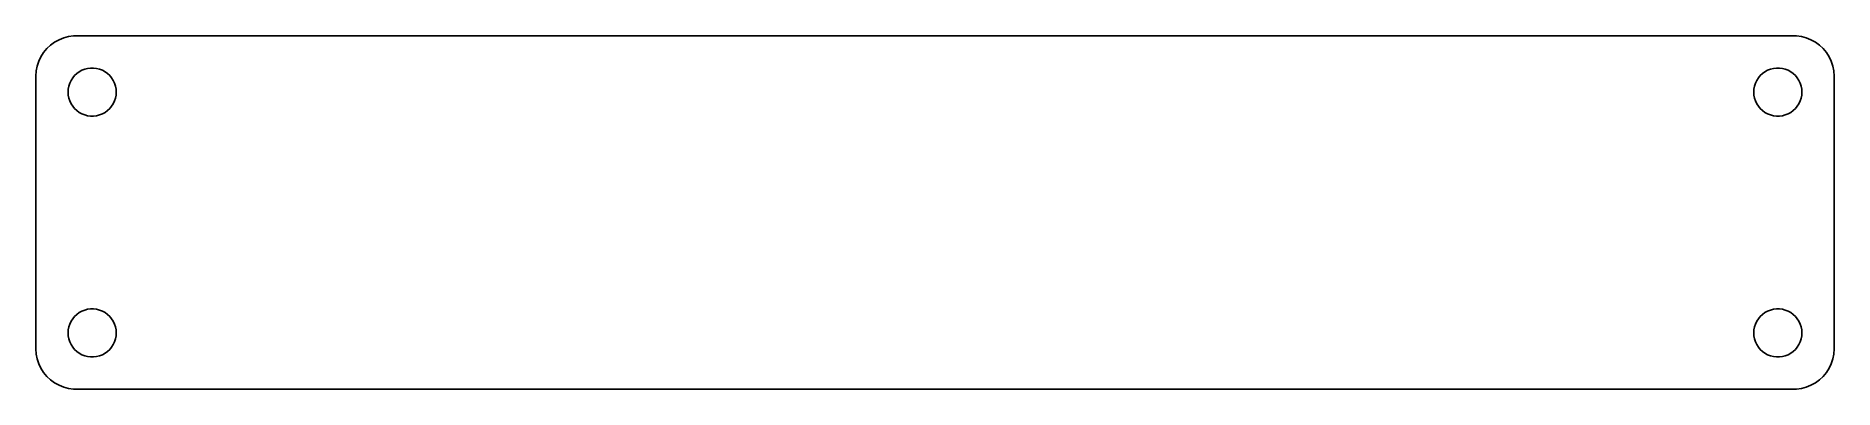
# Model space of a CAD drawing. Header units: metres. Extents: x -112 to 112, y -22 to 22.
import ezdxf

# ---------------------------------------------------------------- set-up
doc = ezdxf.new("R2010")
doc.units = ezdxf.units.M

msp = doc.modelspace()

# ---------------------------------------------------------------- linework, layer by layer
for p, q in [((-110.645, 20.4227), (-111.045, 19.9389)), ((-110.187, 20.8526), (-110.645, 20.4227)), ((-109.679, 21.2216), (-110.187, 20.8526)), ((-109.129, 21.5241), (-109.679, 21.2216)), ((-108.545, 21.7553), (-109.129, 21.5241)), ((-107.937, 21.9114), (-108.545, 21.7553)), ((-107.314, 21.9901), (-107.937, 21.9114)), ((107.314, 21.9901), (-107.314, 21.9901)), ((107.937, 21.9114), (107.314, 21.9901)), ((108.545, 21.7553), (107.937, 21.9114)), ((109.129, 21.5241), (108.545, 21.7553)), ((109.679, 21.2216), (109.129, 21.5241)), ((110.187, 20.8526), (109.679, 21.2216)), ((110.645, 20.4227), (110.187, 20.8526)), ((111.045, 19.9389), (110.645, 20.4227)), ((-111.843, 18.2434), (-111.961, 17.6267)), ((-111.649, 18.8406), (-111.843, 18.2434)), ((-111.382, 19.4088), (-111.649, 18.8406)), ((-111.045, 19.9389), (-111.382, 19.4088)), ((-105.927, 17.8532), (-105.562, 17.9469)), ((-105.562, 17.9469), (-105.188, 17.9941)), ((-105.188, 17.9941), (-104.812, 17.9941)), ((-104.812, 17.9941), (-104.438, 17.9469)), ((-104.438, 17.9469), (-104.073, 17.8532)), ((104.073, 17.8532), (104.438, 17.9469)), ((104.438, 17.9469), (104.812, 17.9941)), ((104.812, 17.9941), (105.188, 17.9941)), ((105.188, 17.9941), (105.562, 17.9469)), ((105.562, 17.9469), (105.927, 17.8532)), ((111.382, 19.4088), (111.045, 19.9389)), ((111.649, 18.8406), (111.382, 19.4088)), ((111.843, 18.2434), (111.649, 18.8406)), ((111.961, 17.6267), (111.843, 18.2434)), ((-111.961, 17.6267), (-112, 17)), ((-112, 17), (-112, -17)), ((-107.976, 15.376), (-107.906, 15.7461)), ((-107.906, 15.7461), (-107.789, 16.1044)), ((-107.789, 16.1044), (-107.629, 16.4453)), ((-107.629, 16.4453), (-107.427, 16.7634)), ((-107.427, 16.7634), (-107.187, 17.0536)), ((-107.187, 17.0536), (-106.912, 17.3115)), ((-106.912, 17.3115), (-106.607, 17.533)), ((-106.607, 17.533), (-106.277, 17.7145)), ((-106.277, 17.7145), (-105.927, 17.8532)), ((-104.073, 17.8532), (-103.723, 17.7145)), ((-103.723, 17.7145), (-103.393, 17.533)), ((-103.393, 17.533), (-103.088, 17.3115)), ((-103.088, 17.3115), (-102.813, 17.0536)), ((-102.813, 17.0536), (-102.573, 16.7634)), ((-102.573, 16.7634), (-102.371, 16.4453)), ((-102.371, 16.4453), (-102.211, 16.1044)), ((-102.211, 16.1044), (-102.094, 15.7461)), ((-102.094, 15.7461), (-102.024, 15.376)), ((102.024, 15.376), (102.094, 15.7461)), ((102.094, 15.7461), (102.211, 16.1044)), ((102.211, 16.1044), (102.371, 16.4453)), ((102.371, 16.4453), (102.573, 16.7634)), ((102.573, 16.7634), (102.813, 17.0536)), ((102.813, 17.0536), (103.088, 17.3115)), ((103.088, 17.3115), (103.393, 17.533)), ((103.393, 17.533), (103.723, 17.7145)), ((103.723, 17.7145), (104.073, 17.8532)), ((105.927, 17.8532), (106.277, 17.7145)), ((106.277, 17.7145), (106.607, 17.533)), ((106.607, 17.533), (106.912, 17.3115)), ((106.912, 17.3115), (107.187, 17.0536)), ((107.187, 17.0536), (107.427, 16.7634)), ((107.427, 16.7634), (107.629, 16.4453)), ((107.629, 16.4453), (107.789, 16.1044)), ((107.789, 16.1044), (107.906, 15.7461)), ((107.906, 15.7461), (107.976, 15.376)), ((112, 17), (111.961, 17.6267)), ((112, -17), (112, 17)), ((-108, 15), (-107.976, 15.376)), ((-107.976, 14.624), (-108, 15)), ((-107.906, 14.2539), (-107.976, 14.624)), ((-107.789, 13.8956), (-107.906, 14.2539)), ((-107.629, 13.5547), (-107.789, 13.8956)), ((-107.427, 13.2366), (-107.629, 13.5547)), ((-102.371, 13.5547), (-102.573, 13.2366)), ((-102.211, 13.8956), (-102.371, 13.5547)), ((-102.094, 14.2539), (-102.211, 13.8956)), ((-102.024, 14.624), (-102.094, 14.2539)), ((-102.024, 15.376), (-102, 15)), ((-102, 15), (-102.024, 14.624)), ((102, 15), (102.024, 15.376)), ((102.024, 14.624), (102, 15)), ((102.094, 14.2539), (102.024, 14.624)), ((102.211, 13.8956), (102.094, 14.2539)), ((102.371, 13.5547), (102.211, 13.8956)), ((102.573, 13.2366), (102.371, 13.5547)), ((107.629, 13.5547), (107.427, 13.2366)), ((107.789, 13.8956), (107.629, 13.5547)), ((107.906, 14.2539), (107.789, 13.8956)), ((107.976, 14.624), (107.906, 14.2539)), ((107.976, 15.376), (108, 15)), ((108, 15), (107.976, 14.624)), ((-107.187, 12.9464), (-107.427, 13.2366)), ((-106.912, 12.6884), (-107.187, 12.9464)), ((-106.607, 12.467), (-106.912, 12.6884)), ((-106.277, 12.2855), (-106.607, 12.467)), ((-105.927, 12.1468), (-106.277, 12.2855)), ((-105.562, 12.0531), (-105.927, 12.1468)), ((-105.188, 12.0059), (-105.562, 12.0531)), ((-104.812, 12.0059), (-105.188, 12.0059)), ((-104.438, 12.0531), (-104.812, 12.0059)), ((-104.073, 12.1468), (-104.438, 12.0531)), ((-103.723, 12.2855), (-104.073, 12.1468)), ((-103.393, 12.467), (-103.723, 12.2855)), ((-103.088, 12.6884), (-103.393, 12.467)), ((-102.813, 12.9464), (-103.088, 12.6884)), ((-102.573, 13.2366), (-102.813, 12.9464)), ((102.813, 12.9464), (102.573, 13.2366)), ((103.088, 12.6884), (102.813, 12.9464)), ((103.393, 12.467), (103.088, 12.6884)), ((103.723, 12.2855), (103.393, 12.467)), ((104.073, 12.1468), (103.723, 12.2855)), ((104.438, 12.0531), (104.073, 12.1468)), ((104.812, 12.0059), (104.438, 12.0531)), ((105.188, 12.0059), (104.812, 12.0059)), ((105.562, 12.0531), (105.188, 12.0059)), ((105.927, 12.1468), (105.562, 12.0531)), ((106.277, 12.2855), (105.927, 12.1468)), ((106.607, 12.467), (106.277, 12.2855)), ((106.912, 12.6884), (106.607, 12.467)), ((107.187, 12.9464), (106.912, 12.6884)), ((107.427, 13.2366), (107.187, 12.9464)), ((-107.629, -13.5547), (-107.427, -13.2366)), ((-107.427, -13.2366), (-107.187, -12.9464)), ((-107.187, -12.9464), (-106.912, -12.6884)), ((-106.912, -12.6884), (-106.607, -12.467)), ((-106.607, -12.467), (-106.277, -12.2855)), ((-106.277, -12.2855), (-105.927, -12.1468)), ((-105.927, -12.1468), (-105.562, -12.0531)), ((-105.562, -12.0531), (-105.188, -12.0059)), ((-105.188, -12.0059), (-104.812, -12.0059)), ((-104.812, -12.0059), (-104.438, -12.0531)), ((-104.438, -12.0531), (-104.073, -12.1468)), ((-104.073, -12.1468), (-103.723, -12.2855)), ((-103.723, -12.2855), (-103.393, -12.467)), ((-103.393, -12.467), (-103.088, -12.6884)), ((-103.088, -12.6884), (-102.813, -12.9464)), ((-102.813, -12.9464), (-102.573, -13.2366)), ((-102.573, -13.2366), (-102.371, -13.5547)), ((102.371, -13.5547), (102.573, -13.2366)), ((102.573, -13.2366), (102.813, -12.9464)), ((102.813, -12.9464), (103.088, -12.6884)), ((103.088, -12.6884), (103.393, -12.467)), ((103.393, -12.467), (103.723, -12.2855)), ((103.723, -12.2855), (104.073, -12.1468)), ((104.073, -12.1468), (104.438, -12.0531)), ((104.438, -12.0531), (104.812, -12.0059)), ((104.812, -12.0059), (105.188, -12.0059)), ((105.188, -12.0059), (105.562, -12.0531)), ((105.562, -12.0531), (105.927, -12.1468)), ((105.927, -12.1468), (106.277, -12.2855)), ((106.277, -12.2855), (106.607, -12.467)), ((106.607, -12.467), (106.912, -12.6884)), ((106.912, -12.6884), (107.187, -12.9464)), ((107.187, -12.9464), (107.427, -13.2366)), ((107.427, -13.2366), (107.629, -13.5547)), ((-108, -15), (-107.976, -14.624)), ((-107.976, -15.376), (-108, -15)), ((-107.976, -14.624), (-107.906, -14.2539)), ((-107.906, -15.7461), (-107.976, -15.376)), ((-107.906, -14.2539), (-107.789, -13.8956)), ((-107.789, -13.8956), (-107.629, -13.5547)), ((-102.371, -13.5547), (-102.211, -13.8956)), ((-102.211, -13.8956), (-102.094, -14.2539)), ((-102.094, -14.2539), (-102.024, -14.624)), ((-102.024, -15.376), (-102.094, -15.7461)), ((-102.024, -14.624), (-102, -15)), ((-102, -15), (-102.024, -15.376)), ((102, -15), (102.024, -14.624)), ((102.024, -15.376), (102, -15)), ((102.024, -14.624), (102.094, -14.2539)), ((102.094, -15.7461), (102.024, -15.376)), ((102.094, -14.2539), (102.211, -13.8956)), ((102.211, -13.8956), (102.371, -13.5547)), ((107.629, -13.5547), (107.789, -13.8956)), ((107.789, -13.8956), (107.906, -14.2539)), ((107.906, -14.2539), (107.976, -14.624)), ((107.976, -15.376), (107.906, -15.7461)), ((107.976, -14.624), (108, -15)), ((108, -15), (107.976, -15.376)), ((-112, -17), (-111.961, -17.6267)), ((-111.961, -17.6267), (-111.843, -18.2434)), ((-107.789, -16.1044), (-107.906, -15.7461)), ((-107.629, -16.4453), (-107.789, -16.1044)), ((-107.427, -16.7634), (-107.629, -16.4453)), ((-107.187, -17.0536), (-107.427, -16.7634)), ((-106.912, -17.3115), (-107.187, -17.0536)), ((-106.607, -17.533), (-106.912, -17.3115)), ((-106.277, -17.7145), (-106.607, -17.533)), ((-105.927, -17.8532), (-106.277, -17.7145)), ((-105.562, -17.9469), (-105.927, -17.8532)), ((-104.073, -17.8532), (-104.438, -17.9469)), ((-103.723, -17.7145), (-104.073, -17.8532)), ((-103.393, -17.533), (-103.723, -17.7145)), ((-103.088, -17.3115), (-103.393, -17.533)), ((-102.813, -17.0536), (-103.088, -17.3115)), ((-102.573, -16.7634), (-102.813, -17.0536)), ((-102.371, -16.4453), (-102.573, -16.7634)), ((-102.211, -16.1044), (-102.371, -16.4453)), ((-102.094, -15.7461), (-102.211, -16.1044)), ((102.211, -16.1044), (102.094, -15.7461)), ((102.371, -16.4453), (102.211, -16.1044)), ((102.573, -16.7634), (102.371, -16.4453)), ((102.813, -17.0536), (102.573, -16.7634)), ((103.088, -17.3115), (102.813, -17.0536)), ((103.393, -17.533), (103.088, -17.3115)), ((103.723, -17.7145), (103.393, -17.533)), ((104.073, -17.8532), (103.723, -17.7145)), ((104.438, -17.9469), (104.073, -17.8532)), ((105.927, -17.8532), (105.562, -17.9469)), ((106.277, -17.7145), (105.927, -17.8532)), ((106.607, -17.533), (106.277, -17.7145)), ((106.912, -17.3115), (106.607, -17.533)), ((107.187, -17.0536), (106.912, -17.3115)), ((107.427, -16.7634), (107.187, -17.0536)), ((107.629, -16.4453), (107.427, -16.7634)), ((107.789, -16.1044), (107.629, -16.4453)), ((107.906, -15.7461), (107.789, -16.1044)), ((111.843, -18.2434), (111.961, -17.6267)), ((111.961, -17.6267), (112, -17)), ((-111.843, -18.2434), (-111.649, -18.8406)), ((-111.649, -18.8406), (-111.382, -19.4088)), ((-111.382, -19.4088), (-111.045, -19.9389)), ((-111.045, -19.9389), (-110.645, -20.4227)), ((-105.188, -17.9941), (-105.562, -17.9469)), ((-104.812, -17.9941), (-105.188, -17.9941)), ((-104.438, -17.9469), (-104.812, -17.9941)), ((104.812, -17.9941), (104.438, -17.9469)), ((105.188, -17.9941), (104.812, -17.9941)), ((105.562, -17.9469), (105.188, -17.9941)), ((110.645, -20.4227), (111.045, -19.9389)), ((111.045, -19.9389), (111.382, -19.4088)), ((111.382, -19.4088), (111.649, -18.8406)), ((111.649, -18.8406), (111.843, -18.2434)), ((-110.645, -20.4227), (-110.187, -20.8526)), ((-110.187, -20.8526), (-109.679, -21.2216)), ((-109.679, -21.2216), (-109.129, -21.5241)), ((-109.129, -21.5241), (-108.545, -21.7553)), ((-108.545, -21.7553), (-107.937, -21.9114)), ((-107.937, -21.9114), (-107.314, -21.9901)), ((-107.314, -21.9901), (107.314, -21.9901)), ((107.314, -21.9901), (107.937, -21.9114)), ((107.937, -21.9114), (108.545, -21.7553)), ((108.545, -21.7553), (109.129, -21.5241)), ((109.129, -21.5241), (109.679, -21.2216)), ((109.679, -21.2216), (110.187, -20.8526)), ((110.187, -20.8526), (110.645, -20.4227))]:
    msp.add_line(p, q)

doc.saveas('drawing.dxf')
